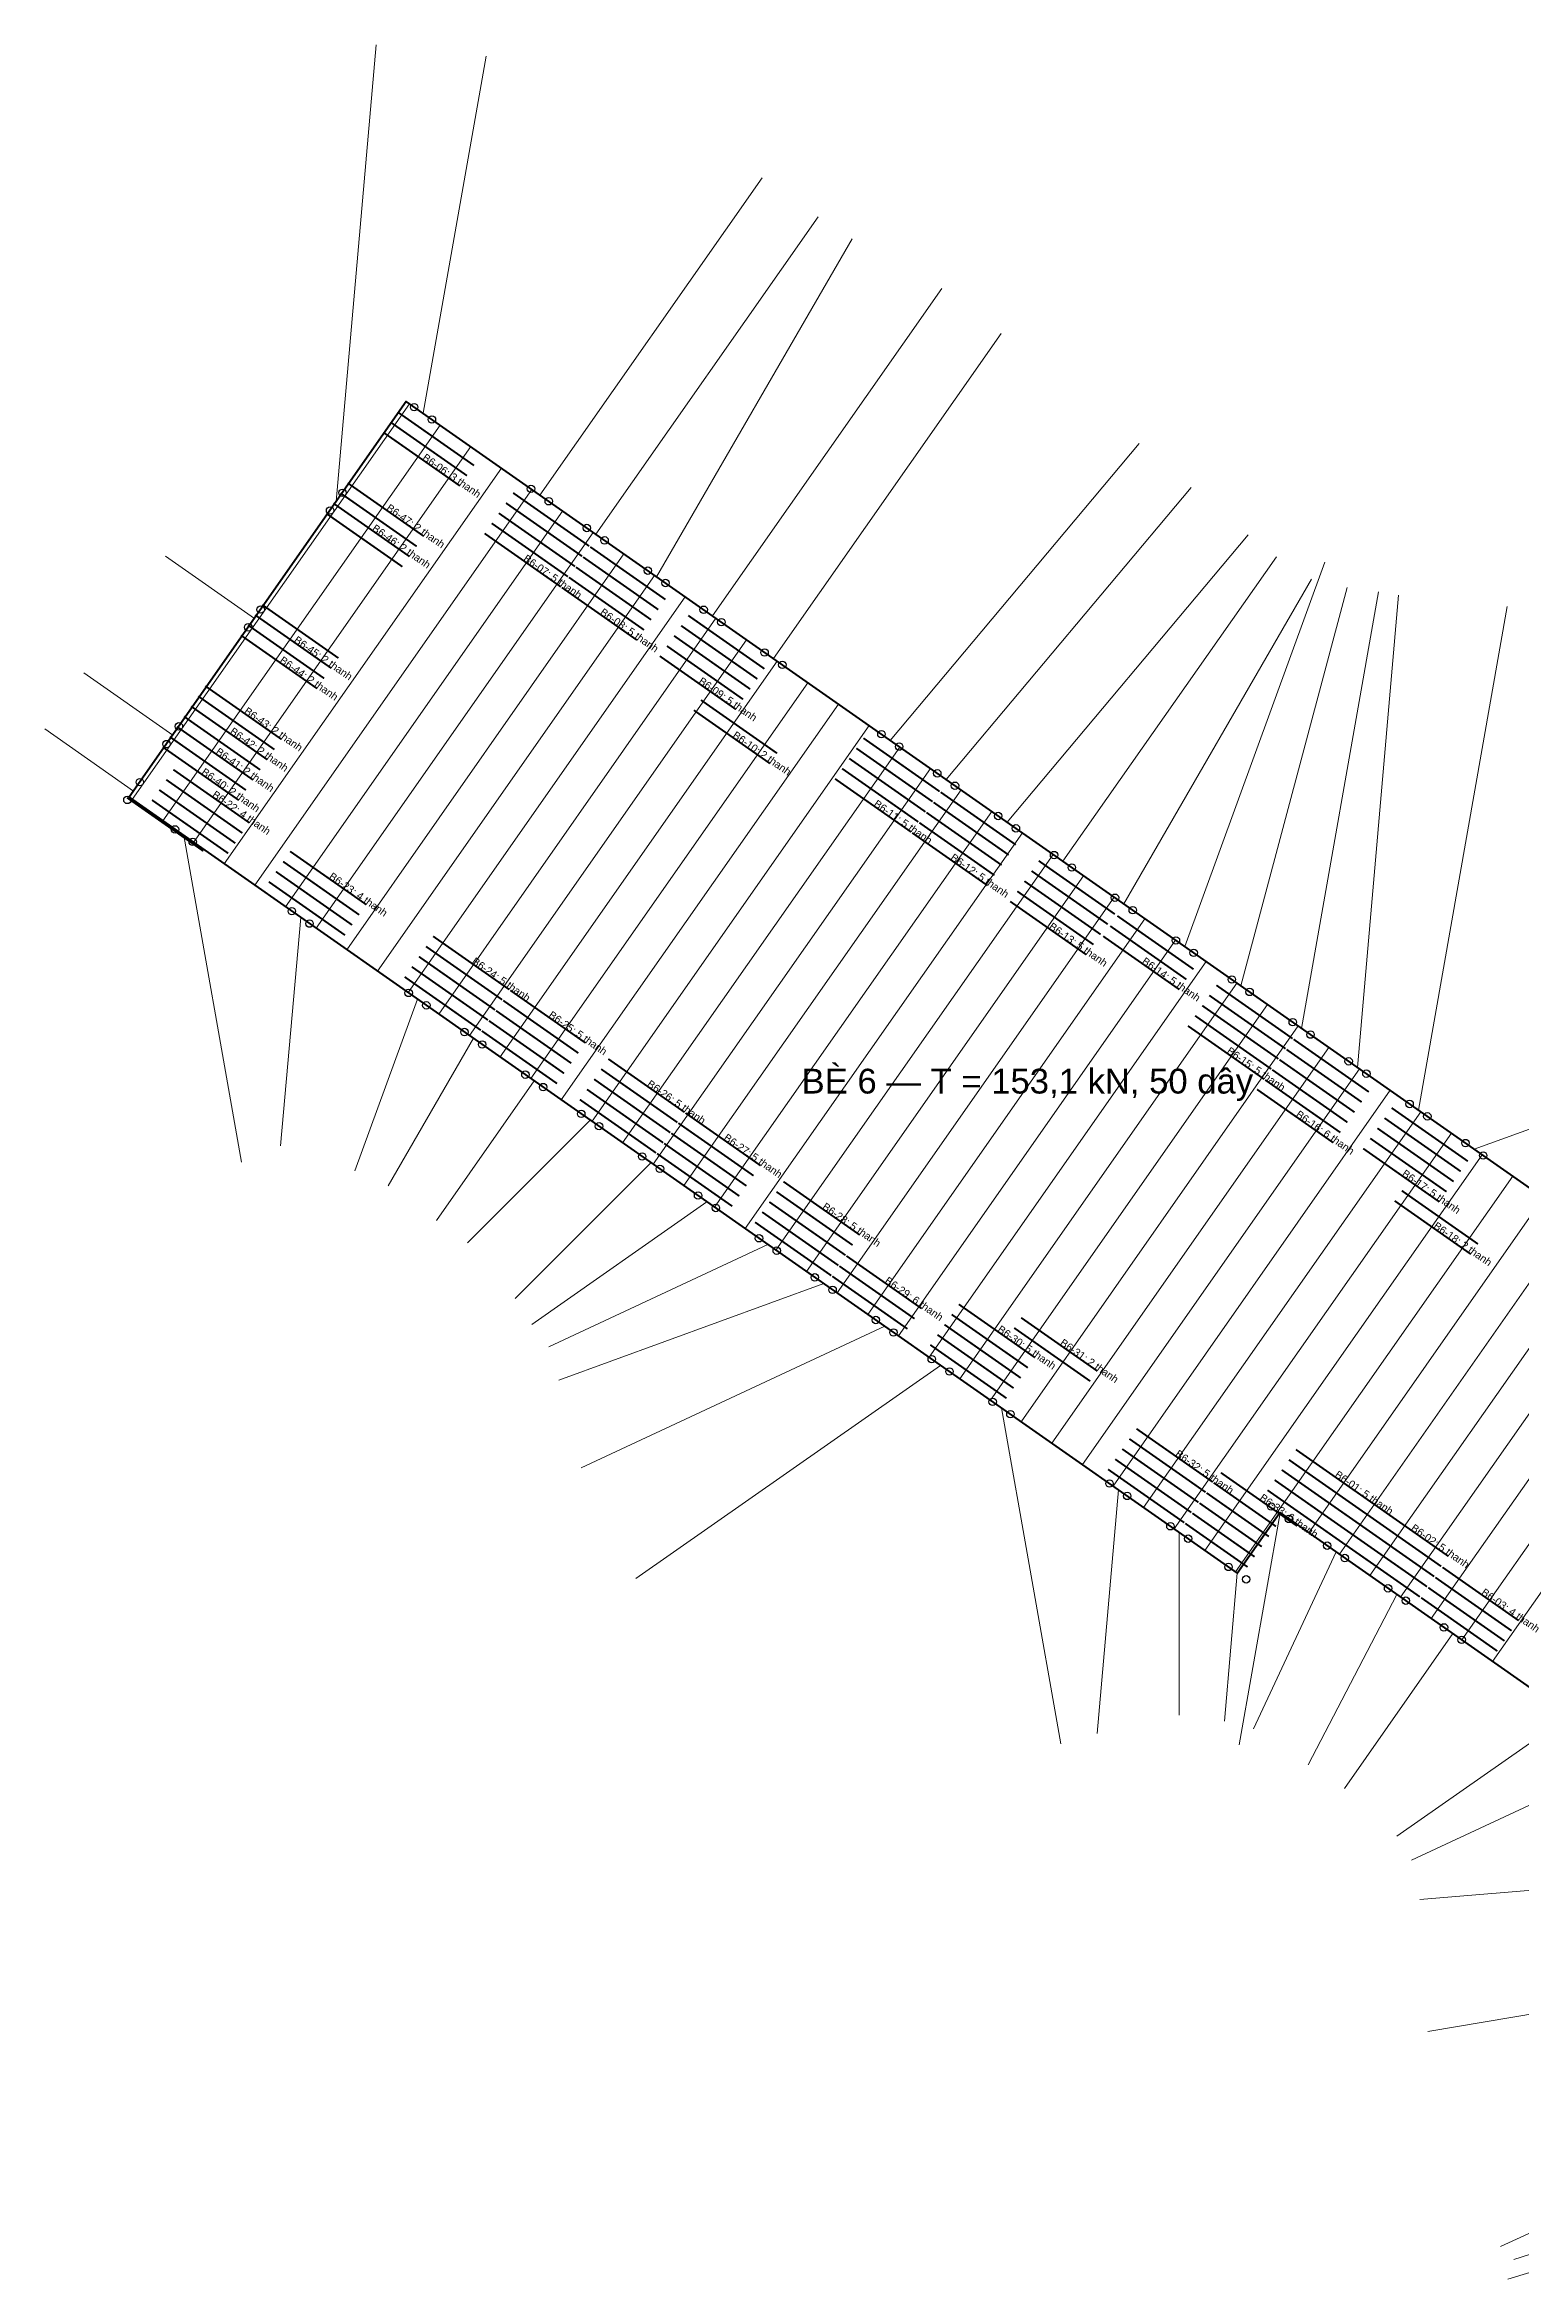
# Model space of a CAD drawing. Header units: metres. Extents: x -507 to 550, y -125 to 537.
# Drawn here: x -507.2 to -269, y -27.9 to 332.6 of the extents above; entities that cross this region are included whole.
import ezdxf

# ---------------------------------------------------------------- set-up
doc = ezdxf.new("R2010")
doc.units = ezdxf.units.M
for name, color, linetype, lineweight in [('BE_PIN', 7, 'Continuous', 50), ('BICH_NEO', 1, 'Continuous', 25), ('DAY_NEO', 5, 'Continuous', 0), ('GIA_CUONG_40x60', 1, 'Continuous', 70), ('KHUNG_C52', 8, 'Continuous', 0)]:
    doc.layers.add(name, color=color, linetype=linetype, lineweight=lineweight)
doc.styles.add('VN', font='arial.ttf')

msp = doc.modelspace()

# ---------------------------------------------------------------- linework, layer by layer
at = {"layer": 'BE_PIN'}
msp.add_lwpolyline([(-314.85, 86.07), (-308, 95.85), (-248.96, 54.51), (-211.1, 108.57), (-448.89, 275.07), (-493.59, 211.23)], close=True, dxfattribs=at)
at = {"layer": 'BICH_NEO'}
for centre in [(-447.62, 274.18), (-444.76, 272.18), (-459.19, 260.36), (-428.78, 260.99), (-425.92, 258.99), (-461.19, 257.5), (-419.77, 254.68), (-416.91, 252.68), (-409.94, 247.8), (-407.08, 245.8), (-472.38, 241.52), (-400.93, 241.49), (-474.38, 238.66), (-398.07, 239.49), (-391.1, 234.6), (-388.24, 232.6), (-487.57, 219.82), (-485.57, 222.68), (-372.26, 221.41), (-369.4, 219.41), (-491.88, 213.67), (-363.25, 215.1), (-360.39, 213.1), (-493.88, 210.81), (-486.2, 206.05), (-353.42, 208.22), (-350.56, 206.22), (-483.34, 204.05), (-344.41, 201.91), (-341.55, 199.91), (-334.58, 195.03), (-467.36, 192.86), (-464.5, 190.86), (-331.72, 193.03), (-324.75, 188.14), (-321.89, 186.14), (-448.52, 179.67), (-315.73, 181.83), (-312.87, 179.83), (-445.66, 177.67), (-439.51, 173.36), (-305.91, 174.95), (-303.05, 172.95), (-436.65, 171.36), (-429.68, 166.48), (-296.89, 168.64), (-294.03, 166.64), (-426.82, 164.48), (-287.06, 161.76), (-420.67, 160.17), (-417.81, 158.17), (-284.2, 159.76), (-278.05, 155.45), (-410.84, 153.29), (-407.98, 151.29), (-275.19, 153.45), (-401.83, 146.98), (-398.97, 144.98), (-392, 140.09), (-389.14, 138.09), (-382.99, 133.78), (-380.13, 131.78), (-373.16, 126.9), (-370.3, 124.9), (-364.14, 120.59), (-361.28, 118.59), (-354.31, 113.71), (-351.45, 111.71), (-335.47, 100.52), (-332.61, 98.52), (-309.38, 96.81), (-325.64, 93.63), (-306.52, 94.81), (-322.78, 91.63), (-300.36, 90.5), (-316.28, 87.07), (-297.5, 88.5), (-313.42, 85.07), (-290.53, 83.62), (-287.67, 81.62), (-281.52, 77.31), (-278.66, 75.31)]:
    msp.add_circle(centre, 0.6, dxfattribs=at)
at = {"layer": 'DAY_NEO'}
for p, q in [((-460.19, 258.93), (-453.74, 332.65)), ((-446.19, 273.18), (-436.03, 330.79)), ((-427.35, 259.99), (-391.49, 311.18)), ((-418.34, 253.68), (-382.48, 304.87)), ((-408.51, 246.8), (-376.99, 301.35)), ((-399.5, 240.49), (-362.49, 293.31)), ((-389.67, 233.6), (-352.96, 286.03)), ((-370.83, 220.41), (-330.66, 268.29)), ((-361.82, 214.1), (-322.29, 261.21)), ((-351.99, 207.22), (-313.09, 253.55)), ((-473.38, 240.09), (-487.72, 250.13)), ((-342.98, 200.91), (-308.55, 250.05)), ((-323.32, 187.14), (-300.75, 249.16)), ((-333.15, 194.03), (-302.89, 246.42)), ((-314.3, 180.83), (-297.12, 245.07)), ((-304.48, 173.95), (-292.07, 244.36)), ((-295.46, 167.64), (-288.83, 243.85)), ((-285.63, 160.76), (-271.32, 242.01)), ((-486.57, 221.25), (-500.91, 231.29)), ((-492.88, 212.24), (-507.22, 222.28)), ((-484.77, 205.05), (-475.49, 152.36)), ((-465.93, 191.86), (-469.17, 155)), ((-276.62, 154.45), (-201.45, 181.83)), ((-447.09, 178.67), (-457.18, 150.95)), ((-438.08, 172.36), (-451.83, 148.54)), ((-428.25, 165.48), (-444.01, 142.95)), ((-419.24, 159.17), (-439.03, 139.36)), ((-409.41, 152.29), (-431.32, 130.36)), ((-400.4, 145.98), (-428.65, 126.18)), ((-390.57, 139.09), (-425.91, 122.6)), ((-381.56, 132.78), (-424.31, 117.21)), ((-371.73, 125.9), (-420.67, 103.07)), ((-362.71, 119.59), (-411.87, 85.19)), ((-352.88, 112.71), (-343.33, 58.55)), ((-334.04, 99.52), (-337.48, 60.17)), ((-307.95, 95.81), (-314.53, 58.38)), ((-324.21, 92.63), (-324.22, 63.13)), ((-298.93, 89.5), (-312.26, 60.96)), ((-314.85, 86.07), (-316.94, 62.16)), ((-289.1, 82.62), (-303.42, 55.13)), ((-280.09, 76.31), (-297.58, 51.33)), ((-261.25, 63.12), (-289.1, 43.62)), ((-251.42, 56.23), (-286.77, 39.76)), ((-214.16, 39.27), (-285.42, 33.43)), ((-206.24, 25.36), (-284.12, 12.11)), ((-198.33, 11.46), (-272.4, -22.55)), ((-195.86, -0.95), (-270.24, -24.68)), ((-209.77, -8.87), (-271.2, -27.86))]:
    msp.add_line(p, q, dxfattribs=at)
at = {"layer": 'GIA_CUONG_40x60', "const_width": 0.3}
for points in [[(-451.4, 271.72), (-439.11, 263.12)], [(-450.25, 273.36), (-437.97, 264.76)], [(-452.55, 270.08), (-440.26, 261.48)], [(-459.51, 260.31), (-447.22, 251.71)], [(-458.36, 261.95), (-446.08, 253.35)], [(-431.67, 260.35), (-419.39, 251.75)], [(-461.81, 257.03), (-449.52, 248.43)], [(-460.66, 258.67), (-448.37, 250.07)], [(-433.97, 257.07), (-421.68, 248.47)], [(-432.82, 258.71), (-420.53, 250.11)], [(-436.26, 253.8), (-423.98, 245.19)], [(-435.12, 255.44), (-422.83, 246.83)], [(-420.37, 249.99), (-408.25, 241.51)], [(-419.22, 251.63), (-407.1, 243.14)], [(-423.81, 245.08), (-411.69, 236.59)], [(-422.67, 246.72), (-410.54, 238.23)], [(-421.52, 248.36), (-409.4, 239.87)], [(-472.13, 242.29), (-459.84, 233.69)], [(-474.42, 239.01), (-462.14, 230.41)], [(-473.28, 240.65), (-460.99, 232.05)], [(-404.56, 238.92), (-392.27, 230.32)], [(-403.41, 240.56), (-391.13, 231.96)], [(-475.57, 237.37), (-463.28, 228.77)], [(-406.86, 235.65), (-394.57, 227.04)], [(-405.71, 237.29), (-393.42, 228.68)], [(-408, 234.01), (-395.72, 225.41)], [(-482.45, 227.54), (-470.17, 218.94)], [(-481.31, 229.18), (-469.02, 220.58)], [(-484.75, 224.27), (-472.46, 215.66)], [(-483.6, 225.91), (-471.31, 217.3)], [(-402.51, 225.28), (-390.23, 216.68)], [(-401.37, 226.92), (-389.08, 218.32)], [(-487.04, 220.99), (-474.76, 212.39)], [(-485.9, 222.63), (-473.61, 214.03)], [(-375.15, 220.77), (-362.87, 212.17)], [(-488.19, 219.35), (-475.9, 210.75)], [(-377.45, 217.5), (-365.16, 208.89)], [(-376.3, 219.14), (-364.01, 210.53)], [(-487.61, 214.07), (-475.33, 205.46)], [(-486.47, 215.7), (-474.18, 207.1)], [(-379.74, 214.22), (-367.45, 205.62)], [(-378.59, 215.86), (-366.31, 207.26)], [(-493.93, 211.16), (-481.64, 202.56)], [(-489.91, 210.79), (-477.62, 202.19)], [(-488.76, 212.43), (-476.47, 203.82)], [(-363.85, 210.42), (-351.73, 201.93)], [(-362.7, 212.06), (-350.58, 203.57)], [(-367.29, 205.5), (-355.17, 197.01)], [(-366.14, 207.14), (-354.02, 198.65)], [(-365, 208.78), (-352.87, 200.29)], [(-467.63, 202.51), (-455.34, 193.91)], [(-469.92, 199.24), (-457.63, 190.63)], [(-468.77, 200.87), (-456.49, 192.27)], [(-348.04, 199.35), (-335.75, 190.75)], [(-346.89, 200.99), (-334.61, 192.38)], [(-471.07, 197.6), (-458.78, 188.99)], [(-350.34, 196.07), (-338.05, 187.47)], [(-349.19, 197.71), (-336.9, 189.11)], [(-351.48, 194.43), (-339.2, 185.83)], [(-334.2, 192.1), (-321.91, 183.49)], [(-334.2, 192.1), (-321.91, 183.49)], [(-444.57, 188.81), (-432.28, 180.21)], [(-336.49, 188.82), (-324.2, 180.22)], [(-335.34, 190.46), (-323.06, 181.85)], [(-335.34, 190.46), (-323.06, 181.85)], [(-448.01, 183.89), (-435.72, 175.29)], [(-446.86, 185.53), (-434.58, 176.93)], [(-445.72, 187.17), (-433.43, 178.57)], [(-449.16, 182.26), (-436.87, 173.65)], [(-318.22, 180.91), (-305.93, 172.3)], [(-434.41, 176.81), (-422.29, 168.33)], [(-433.26, 178.45), (-421.14, 169.96)], [(-432.12, 180.09), (-419.99, 171.6)], [(-320.51, 177.63), (-308.23, 169.03)], [(-319.37, 179.27), (-307.08, 170.67)], [(-436.71, 173.54), (-424.58, 165.05)], [(-435.56, 175.18), (-423.44, 166.69)], [(-322.81, 174.35), (-310.52, 165.75)], [(-321.66, 175.99), (-309.37, 167.39)], [(-306.91, 170.55), (-294.79, 162.06)], [(-305.77, 172.19), (-293.64, 163.7)], [(-418.6, 165.75), (-406.32, 157.14)], [(-417.46, 167.38), (-405.17, 158.78)], [(-416.31, 169.02), (-404.02, 160.42)], [(-309.21, 167.27), (-297.09, 158.79)], [(-308.06, 168.91), (-295.94, 160.42)], [(-420.9, 162.47), (-408.61, 153.86)], [(-419.75, 164.11), (-407.46, 155.5)], [(-311.67, 164.11), (-299.38, 155.51)], [(-310.36, 165.64), (-298.23, 157.15)], [(-405.01, 158.67), (-392.88, 150.18)], [(-403.86, 160.3), (-391.74, 151.81)], [(-291.1, 159.48), (-278.82, 150.88)], [(-289.96, 161.12), (-277.67, 152.52)], [(-407.3, 155.39), (-395.18, 146.9)], [(-406.15, 157.03), (-394.03, 148.54)], [(-293.4, 156.2), (-281.11, 147.6)], [(-292.25, 157.84), (-279.96, 149.24)], [(-408.45, 153.75), (-396.32, 145.26)], [(-294.55, 154.57), (-282.26, 145.96)], [(-388.05, 149.23), (-375.76, 140.63)], [(-288.32, 147.77), (-276.03, 139.16)], [(-391.49, 144.32), (-379.2, 135.71)], [(-390.34, 145.95), (-378.05, 137.35)], [(-389.19, 147.59), (-376.91, 138.99)], [(-289.47, 146.13), (-277.18, 137.52)], [(-392.64, 142.68), (-380.35, 134.07)], [(-377.89, 137.24), (-365.77, 128.75)], [(-377.89, 137.24), (-365.77, 128.75)], [(-380.18, 133.96), (-368.06, 125.47)], [(-380.18, 133.96), (-368.06, 125.47)], [(-379.04, 135.6), (-366.91, 127.11)], [(-379.04, 135.6), (-366.91, 127.11)], [(-362.08, 126.16), (-349.79, 117.56)], [(-360.93, 127.8), (-348.64, 119.2)], [(-359.78, 129.44), (-347.49, 120.84)], [(-349.71, 127.27), (-337.42, 118.66)], [(-364.37, 122.89), (-352.08, 114.28)], [(-363.22, 124.52), (-350.94, 115.92)], [(-350.85, 125.63), (-338.57, 117.03)], [(-331.11, 109.36), (-318.82, 100.76)], [(-334.55, 104.45), (-322.27, 95.85)], [(-333.41, 106.09), (-321.12, 97.48)], [(-332.26, 107.73), (-319.97, 99.12)], [(-305.39, 106), (-293.1, 97.4)], [(-335.7, 102.81), (-323.41, 94.21)], [(-317.5, 102.27), (-305.21, 93.67)], [(-308.83, 101.09), (-296.54, 92.48)], [(-307.68, 102.72), (-295.39, 94.12)], [(-306.53, 104.36), (-294.25, 95.76)], [(-320.95, 97.37), (-310.91, 90.34)], [(-319.81, 99.01), (-309.76, 91.97)], [(-318.66, 100.65), (-308.62, 93.61)], [(-309.98, 99.45), (-297.69, 90.84)], [(-293.1, 97.4), (-280.81, 88.79)], [(-323.25, 94.09), (-313.2, 87.06)], [(-322.1, 95.73), (-312.06, 88.7)], [(-295.39, 94.12), (-283.1, 85.52)], [(-294.24, 95.76), (-281.96, 87.15)], [(-297.69, 90.84), (-285.4, 82.24)], [(-296.54, 92.48), (-284.25, 83.88)], [(-281.75, 87.01), (-269.47, 78.41)], [(-284.05, 83.73), (-271.76, 75.13)], [(-282.9, 85.37), (-270.61, 76.77)], [(-285.19, 82.1), (-272.91, 73.49)]]:
    msp.add_lwpolyline(points, dxfattribs=at)
at = {"layer": 'KHUNG_C52'}
for p, q in [((-493.1, 210.88), (-448.39, 274.72)), ((-488.15, 207.42), (-443.45, 271.26)), ((-483.21, 203.96), (-438.51, 267.8)), ((-478.27, 200.5), (-433.56, 264.34)), ((-473.32, 197.04), (-428.62, 260.88)), ((-468.38, 193.58), (-423.68, 257.42)), ((-463.43, 190.12), (-418.73, 253.96)), ((-458.49, 186.65), (-413.79, 250.49)), ((-453.55, 183.19), (-408.85, 247.03)), ((-448.6, 179.73), (-403.9, 243.57)), ((-443.66, 176.27), (-398.96, 240.11)), ((-438.72, 172.81), (-394.02, 236.65)), ((-433.77, 169.35), (-389.07, 233.19)), ((-428.83, 165.89), (-384.13, 229.72)), ((-423.89, 162.42), (-379.18, 226.26)), ((-418.94, 158.96), (-374.24, 222.8)), ((-414, 155.5), (-369.3, 219.34)), ((-409.05, 152.04), (-364.35, 215.88)), ((-404.11, 148.58), (-359.41, 212.42)), ((-399.17, 145.12), (-354.47, 208.96)), ((-394.22, 141.65), (-349.52, 205.49)), ((-389.28, 138.19), (-344.58, 202.03)), ((-384.34, 134.73), (-339.64, 198.57)), ((-379.39, 131.27), (-334.69, 195.11)), ((-374.45, 127.81), (-329.75, 191.65)), ((-369.51, 124.35), (-324.81, 188.19)), ((-364.56, 120.89), (-319.86, 184.72)), ((-359.62, 117.42), (-314.92, 181.26)), ((-354.68, 113.96), (-309.97, 177.8)), ((-349.73, 110.5), (-305.03, 174.34)), ((-344.79, 107.04), (-300.09, 170.88)), ((-339.84, 103.58), (-295.14, 167.42)), ((-334.9, 100.12), (-290.2, 163.96)), ((-329.96, 96.65), (-285.26, 160.49)), ((-325.01, 93.19), (-280.31, 157.03)), ((-320.07, 89.73), (-275.37, 153.57)), ((-315.13, 86.27), (-270.43, 150.11)), ((-303.34, 92.58), (-265.48, 146.65)), ((-298.39, 89.12), (-260.54, 143.19)), ((-293.45, 85.66), (-255.59, 139.73)), ((-288.51, 82.2), (-250.65, 136.26)), ((-283.56, 78.74), (-245.71, 132.8)), ((-278.62, 75.28), (-240.76, 129.34)), ((-273.68, 71.81), (-235.82, 125.88))]:
    msp.add_line(p, q, dxfattribs=at)

# ---------------------------------------------------------------- texts
at = {"layer": 'BE_PIN', "style": 'VN'}
msp.add_text('BÈ 6 — T = 153,1 kN, 50 dây', height=4, dxfattribs=at).set_placement((-385.13, 163.44))
at = {"layer": 'GIA_CUONG_40x60', "style": 'VN'}
for s, p in [('B6-06: 3 thanh', (-446.4, 265.78)), ('B6-47: 2 thanh', (-452.22, 257.65)), ('B6-46: 2 thanh', (-454.52, 254.37)), ('B6-07: 5 thanh', (-430.12, 249.5)), ('B6-08: 5 thanh', (-417.75, 240.84)), ('B6-45: 2 thanh', (-467.13, 236.35)), ('B6-44: 2 thanh', (-469.43, 233.07)), ('B6-09: 5 thanh', (-401.86, 229.71)), ('B6-43: 2 thanh', (-475.16, 224.88)), ('B6-42: 2 thanh', (-477.46, 221.6)), ('B6-10: 2 thanh', (-396.37, 220.98)), ('B6-41: 2 thanh', (-479.75, 218.33)), ('B6-40: 2 thanh', (-482.05, 215.05)), ('B6-22: 4 thanh', (-480.32, 211.4)), ('B6-11: 5 thanh', (-373.6, 209.92)), ('B6-12: 5 thanh', (-361.23, 201.26)), ('B6-23: 4 thanh', (-461.48, 198.21)), ('B6-13: 5 thanh', (-345.34, 190.13)), ('B6-24: 5 thanh', (-438.43, 184.51)), ('B6-14: 5 thanh', (-330.35, 184.52)), ('B6-25: 5 thanh', (-426.06, 175.85)), ('B6-15: 5 thanh', (-316.66, 170.05)), ('B6-26: 5 thanh', (-410.17, 164.72)), ('B6-16: 6 thanh', (-305.52, 159.81)), ('B6-27: 5 thanh', (-397.8, 156.06)), ('B6-17: 5 thanh', (-288.4, 150.26)), ('B6-28: 5 thanh', (-381.9, 144.93)), ('B6-18: 2 thanh', (-283.32, 141.83)), ('B6-29: 6 thanh', (-371.83, 132.99)), ('B6-30: 5 thanh', (-353.64, 125.14)), ('B6-31: 2 thanh', (-343.56, 122.97)), ('B6-32: 5 thanh', (-324.97, 105.06)), ('B6-01: 5 thanh', (-299.24, 101.7)), ('B6-33: 6 thanh', (-311.36, 97.97)), ('B6-02: 5 thanh', (-286.95, 93.09)), ('B6-03: 4 thanh', (-275.61, 82.71))]:
    msp.add_text(s, height=1.2, rotation=-35, dxfattribs=at).set_placement(p)

doc.saveas('drawing.dxf')
